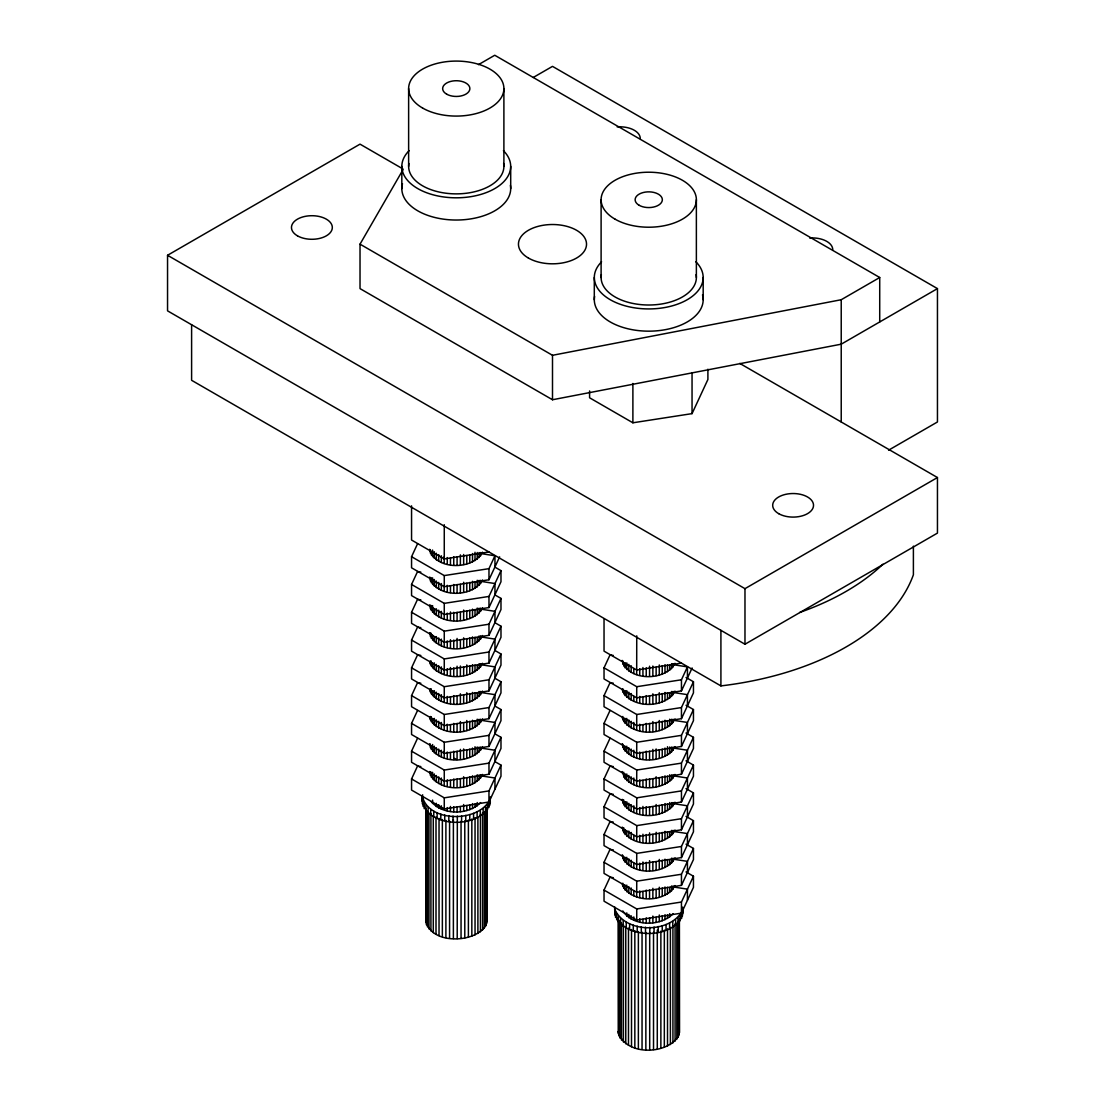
<?xml version="1.0" encoding="UTF-8"?>
<svg xmlns="http://www.w3.org/2000/svg" width="1105" height="1105" viewBox="0 0 1105 1105"><rect width="100%" height="100%" fill="white"/><g stroke="black" fill="none" stroke-linecap="round" stroke-linejoin="round"><path stroke-width="1.5" d="M401.819 188.596L401.819 166.372M408.629 166.372L408.629 88.593M425.991 918.172C426.779 944.568 474.404 944.361 485.799 925.52L485.799 810.531M503.894 166.372L503.894 88.593M510.703 188.596L510.703 166.372M594.297 299.731L594.297 277.507M601.106 277.507L601.106 199.715M618.109 1031.517C624.366 1055.51 665.624 1055.441 678.277 1036.642L678.277 921.667M696.371 277.507L696.371 199.715M703.181 299.731L703.181 277.507M841.223 421.972L841.223 299.731L879.718 277.507L879.718 321.956M533.245 77.474L552.5 66.369L937.454 288.612L937.454 421.972L888.6 450.177M490.302 797.106C491.145 831.747 417.814 830.463 422.649 794.785M485.799 925.52L486.918 921.501L486.918 807.755M682.379 916.238L682.779 908.227C683.415 942.427 612.322 941.764 614.725 906.984L614.85 915.023M678.277 1036.642L679.395 1032.623L679.395 920.617M482.498 552.168C473.133 570.456 435.108 570.415 429.721 549.296M482.498 579.945C473.133 598.233 435.108 598.206 429.721 577.072M482.498 607.722C473.133 626.01 435.108 625.983 429.721 604.863M482.498 635.513C473.133 653.801 435.108 653.773 429.721 632.64M482.498 663.29C472.94 681.205 438.202 681.26 429.817 662.351M482.498 691.081C472.94 708.996 438.202 709.037 429.817 690.128M482.498 718.858C472.94 736.773 438.202 736.814 429.817 717.918M482.498 746.635C473.133 764.922 435.108 764.895 429.721 743.776M482.498 774.425C473.133 792.699 435.108 792.672 429.721 771.552M674.989 663.29C665.611 681.578 627.585 681.55 622.212 660.417M674.989 691.067C665.417 708.982 630.679 709.037 622.308 690.128M674.989 718.858C665.417 736.773 630.679 736.814 622.308 717.905M674.989 746.635C665.611 764.922 627.585 764.895 622.212 743.776M674.989 774.425C665.611 792.699 627.585 792.672 622.212 771.552M674.989 802.202C665.611 820.49 627.585 820.463 622.212 799.329M674.989 829.979C665.611 848.267 627.585 848.239 622.212 827.12M674.989 857.77C665.611 876.044 627.585 876.016 622.212 854.897M674.989 885.547C665.417 903.462 630.679 903.517 622.308 884.608M682.379 910.686C670.113 933.642 625.596 933.684 614.85 909.456M499.64 556.837L488.976 579.766L444.265 586.686L411.557 567.804L411.557 556.699L417.538 543.798M495.04 567.197L500.979 570.636L500.979 581.741L488.976 607.557L444.265 614.477L411.557 595.595L411.557 584.476L417.538 571.575L420.825 572.086M495.04 594.987L500.979 598.413L500.979 609.532L488.976 635.334L444.265 642.254L411.557 623.372L411.557 612.267L417.538 599.366L420.825 599.863M495.04 622.764L500.979 626.204L500.979 637.309L488.976 663.111L444.265 670.031L411.557 651.163L411.557 640.044L417.538 627.143L420.825 627.64M495.04 650.541L500.979 653.98L500.979 665.086L488.976 690.901L444.265 697.821L411.557 678.94L411.557 667.821L417.538 654.92L420.825 655.431M495.04 678.332L500.979 681.757L500.979 692.876L488.976 718.678L444.265 725.598L411.557 706.717L411.557 695.611L417.538 682.71L420.825 683.208M495.04 706.109L500.979 709.548L500.979 720.653L488.976 746.455L444.265 753.389L411.557 734.507L411.557 723.388L417.538 710.487M488.976 579.766L488.976 568.661L494.957 555.76L481.849 553.743M495.04 733.9L500.979 737.325L500.979 748.444L488.976 774.246L444.265 781.166L411.557 762.284L411.557 751.179L417.538 738.264M488.976 607.557L488.976 596.438L500.979 570.636M495.04 761.677L500.979 765.102L500.979 776.221L488.976 802.023L444.265 808.943L411.557 790.061L411.557 778.956L417.538 766.055L420.825 766.552M488.976 635.334L488.976 624.215L500.979 598.413M488.976 663.111L488.976 652.005L500.979 626.204M488.976 690.901L488.976 679.782L500.979 653.98M488.976 718.678L488.976 707.559L500.979 681.757M488.976 746.455L488.976 735.35L500.979 709.548M488.976 774.246L488.976 763.127L500.979 737.325M488.935 807.52L488.976 790.918L500.979 765.102M589.587 390.949L589.587 397.786L632.889 422.787L692.048 413.629L707.904 379.485L707.904 369.222M692.117 667.959L681.454 690.901L636.742 697.821L604.034 678.94L604.034 667.821L610.029 654.92L613.303 655.431M686.025 677.476L693.457 681.757L693.457 692.876L681.454 718.678L636.742 725.598L604.034 706.717L604.034 695.611L610.029 682.71L613.303 683.208M686.025 705.252L693.457 709.548L693.457 720.653L681.454 746.455L636.742 753.375L604.034 734.507L604.034 723.388L610.029 710.487M686.025 733.029L693.457 737.325L693.457 748.43L681.454 774.246L636.742 781.166L604.034 762.284L604.034 751.165L610.029 738.264M686.025 760.82L693.457 765.102L693.457 776.221L681.454 802.023L636.742 808.943L604.034 790.061L604.034 778.956L610.029 766.055L613.303 766.552M686.025 788.597L693.457 792.893L693.457 803.998L681.454 829.8L636.742 836.734L604.034 817.852L604.034 806.733L610.029 793.832L613.303 794.329M686.025 816.374L693.457 820.67L693.457 831.789L681.454 857.591L636.742 864.511L604.034 845.629L604.034 834.524L610.029 821.609L613.303 822.12M681.454 690.901L681.454 679.782L687.434 666.881L674.326 664.865M686.025 844.165L693.457 848.447L693.457 859.566L681.454 885.367L636.742 892.288L604.034 873.406L604.034 862.301L610.029 849.4L613.303 849.897M681.454 718.678L681.454 707.559L693.457 681.757M686.025 871.942L693.457 876.237L693.457 887.343L681.454 913.144L636.742 920.078L604.034 901.197L604.034 890.077L610.029 877.177L613.303 877.688M681.454 746.455L681.454 735.35L693.457 709.548M681.454 774.246L681.454 763.127L693.457 737.325M681.454 802.023L681.454 790.904L693.457 765.102M681.454 829.8L681.454 818.695L693.457 792.893M681.454 857.591L681.454 846.471L693.457 820.67M681.454 885.367L681.454 874.262L693.457 848.447M681.412 918.642L681.454 902.039L693.457 876.237M937.454 288.612L841.223 344.18L552.5 399.748L360.023 288.612L360.023 244.164L402.98 169.756M422.234 801.415L422.234 795.862C428.077 822.949 478.838 822.645 489.902 799.564L489.902 805.117M480.606 802.575C468.119 815.297 443.05 815.352 431.268 801.664M673.083 913.697C660.403 926.681 633.096 926.888 622.819 910.948M478.465 64.656L494.75 55.25L879.718 277.507M739.756 363.393L937.454 477.54L937.454 533.093L744.977 644.229L167.546 310.85L167.546 255.283L360.023 144.147L402.952 168.941M167.546 255.283L744.977 588.661L937.454 477.54M360.023 244.164L552.5 355.299L841.223 299.731M411.557 505.841L411.557 540.027L444.265 558.909L488.976 551.989M411.557 556.699L444.265 575.581L488.976 568.661M411.557 584.476L444.265 603.358L488.976 596.438M411.557 612.267L444.265 631.148L488.976 624.215M411.557 640.044L444.265 658.925L488.976 652.005M411.557 667.821L444.265 686.702L488.976 679.782M681.454 663.111L636.742 670.031L604.034 651.149L604.034 618.676M411.557 695.611L444.265 714.493L488.976 707.559M604.034 667.821L636.742 686.702L681.454 679.782M411.557 723.388L444.265 742.27L488.976 735.35M604.034 695.611L636.742 714.493L681.454 707.559M411.557 751.179L444.265 770.047L488.976 763.127M604.034 723.388L636.742 742.27L681.454 735.35M411.557 778.956L444.265 797.838L488.976 790.918M604.034 751.165L636.742 770.047L681.454 763.127M604.034 778.956L636.742 797.838L681.454 790.904M604.034 806.733L636.742 825.615L681.454 818.695M604.034 834.524L636.742 853.392L681.454 846.471M604.034 862.301L636.742 881.182L681.454 874.262M604.034 890.077L636.742 908.959L681.454 902.039M481.849 581.52L494.957 583.537L494.957 594.642M481.849 609.311L494.957 611.314L494.957 622.433M481.849 637.088L494.957 639.104L494.957 650.21M674.326 692.655L687.434 694.658L687.434 705.777M481.849 664.865L494.957 666.881L494.957 678M674.326 720.432L687.434 722.449L687.434 733.554M481.849 692.655L494.957 694.658L494.957 705.777M674.326 748.209L687.434 750.226L687.434 761.345M481.849 720.432L494.957 722.449L494.957 733.554M674.326 776L687.434 778.003L687.434 789.122M481.849 748.223L494.957 750.226L494.957 761.345M674.326 803.777L687.434 805.794L687.434 816.899M481.849 776L494.957 778.003L494.957 789.122M674.326 831.568L687.434 833.571L687.434 844.69M674.326 859.345L687.434 861.348L687.434 872.467M674.326 887.122L687.434 889.138L687.434 900.244M454.348 758.403L457.083 759.563L457.083 751.234M913.393 546.146L913.393 574.766A247.258 142.752 0 0 1 720.916 685.901L191.607 380.3L191.607 324.732M679.395 1032.623L679.257 920.12M486.918 921.501L486.78 808.998M682.779 913.78L682.641 907.136M490.302 802.658L490.164 797.396M744.977 588.661L744.977 644.229M720.916 630.333L720.916 685.901M692.048 372.606L692.048 413.629M687.434 666.881L687.434 677.987M681.564 912.689L681.564 918.241M679.976 915.41L679.976 920.962M679.023 919.374L679.023 1034.833M678.125 921.542L678.125 1037.001M678 917.606L678 923.158M676.826 923.614L676.826 1039.087M675.625 919.65L675.625 925.203M675.086 923.891L675.086 1041.076M673.083 663.663L673.083 666.992M673.083 691.44L673.083 694.769M673.083 719.217L673.083 722.56M673.083 747.008L673.083 750.336M673.083 774.785L673.083 778.113M673.083 802.562L673.083 805.904M673.083 830.352L673.083 833.681M673.083 858.129L673.083 861.472M673.083 885.92L673.083 889.249M672.931 925.728L672.931 1042.913M672.793 921.487L672.793 927.04M671.578 663.704L671.578 668.705M671.578 691.481L671.578 696.482M671.578 719.272L671.578 724.272M671.578 747.049L671.578 752.049M671.578 774.826L671.578 779.826M671.578 802.617L671.578 807.617M671.578 830.394L671.578 835.394M671.578 858.171L671.578 863.171M671.578 885.961L671.578 890.962M670.39 927.371L670.39 1044.557M669.713 665.293L669.713 670.293M669.713 693.07L669.713 698.07M669.713 719.189L669.713 725.861M669.713 746.966L669.713 753.638M669.713 774.757L669.713 781.415M669.713 802.534L669.713 809.205M669.713 831.982L669.713 836.982M669.713 859.759L669.713 864.759M669.713 887.55L669.713 892.55M669.713 913.669L669.713 916.998M669.589 923.131L669.589 928.683M667.503 665.058L667.503 671.73M667.503 692.835L667.503 699.506M667.503 720.626L667.503 727.283M667.503 746.731L667.503 755.074M667.503 776.18L667.503 782.851M667.503 803.97L667.503 810.642M667.503 831.747L667.503 838.419M667.503 859.538L667.503 866.196M667.503 887.315L667.503 893.986M667.503 915.092L667.503 918.435M667.517 928.849L667.517 1046.034M666.053 924.512L666.053 930.065M664.989 664.685L664.989 673.014M664.989 692.462L664.989 700.791M664.989 720.239L664.989 728.582M664.989 748.03L664.989 756.359M664.989 775.807L664.989 784.136M664.989 803.584L664.989 811.926M664.989 831.374L664.989 839.703M664.989 859.151L664.989 867.494M664.989 886.942L664.989 895.271M664.989 914.719L664.989 919.719M664.326 930.092L664.326 1047.278M662.24 665.763L662.24 674.091M662.24 693.539L662.24 701.868M662.24 721.316L662.24 729.659M662.24 749.107L662.24 757.436M662.24 776.884L662.24 785.227M662.24 804.661L662.24 813.004M662.24 832.452L662.24 840.781M662.24 860.229L662.24 868.571M662.24 888.019L662.24 896.348M662.24 915.796L662.24 920.797M662.24 925.645L662.24 931.197M660.873 931.114L660.873 1048.3M659.284 664.961L659.284 674.962M659.284 692.738L659.284 702.739M659.284 720.515L659.284 730.529M659.284 749.964L659.284 758.306M659.284 777.754L659.284 786.083M659.284 805.531L659.284 813.874M659.284 833.322L659.284 841.651M659.284 859.428L659.284 869.428M659.284 887.218L659.284 897.219M659.284 914.995L659.284 921.667M658.221 926.473L658.221 932.026M657.282 930.134L657.282 1049.046M656.135 667.282L656.135 675.611M656.135 695.059L656.135 703.402M656.135 722.85L656.135 731.179M656.135 748.955L656.135 758.955M656.135 776.746L656.135 786.746M656.135 804.523L656.135 814.523M656.135 832.3L656.135 842.3M656.135 861.748L656.135 870.091M656.135 889.539L656.135 897.868M656.135 917.316L656.135 922.316M654.063 927.012L654.063 932.565M653.525 932.358L653.525 1049.543M652.862 666.039L652.862 676.039M652.862 693.816L652.862 703.816M652.862 721.593L652.862 731.607M652.862 749.383L652.862 759.384M652.862 778.832L652.862 787.161M652.862 806.609L652.862 814.951M652.862 834.399L652.862 842.728M652.862 862.176L652.862 870.505M652.862 888.296L652.862 898.296M652.862 916.073L652.862 922.744M649.809 927.247L649.809 932.8M649.699 932.565L649.699 1049.75M649.56 666.218L649.56 676.219M649.56 695.667L649.56 703.996M649.56 723.444L649.56 731.772M649.56 751.22L649.56 759.563M649.56 779.011L649.56 787.34M649.56 806.788L649.56 815.131M649.56 832.908L649.56 842.908M649.56 860.685L649.56 870.685M649.56 890.133L649.56 898.476M649.56 917.923L649.56 922.924M646.232 667.821L646.232 676.163M646.232 695.611L646.232 703.94M646.232 723.388L646.232 731.717M646.232 751.165L646.232 759.508M646.232 778.956L646.232 787.285M646.232 806.733L646.232 815.076M646.232 834.524L646.232 842.853M646.232 862.301L646.232 870.63M646.232 890.077L646.232 898.42M646.232 917.868L646.232 922.868M645.859 932.482L645.859 1049.667M645.513 927.164L645.513 932.717M642.93 667.53L642.93 675.859M642.93 696.979L642.93 703.636M642.93 724.756L642.93 731.427M642.93 752.533L642.93 759.204M642.93 780.323L642.93 786.981M642.93 806.429L642.93 814.772M642.93 834.22L642.93 842.549M642.93 861.997L642.93 870.339M642.93 891.445L642.93 898.116M642.93 919.236L642.93 922.564M642.046 932.137L642.046 1049.322M641.301 926.777L641.301 932.33M639.74 668.663L639.74 675.321M639.74 696.44L639.74 703.112M639.74 724.217L639.74 730.888M639.74 752.008L639.74 758.665M639.74 779.785L639.74 786.456M639.74 807.562L639.74 814.233M639.74 835.352L639.74 842.024M639.74 863.129L639.74 869.801M639.74 890.92L639.74 897.578M639.74 918.697L639.74 922.026M638.372 931.515L638.372 1048.7M637.198 926.101L637.198 931.653M636.742 635.845L636.687 674.561M636.742 686.702L636.687 702.338M636.742 714.493L636.687 730.129M636.742 742.27L636.687 757.906M636.742 770.047L636.687 785.683M636.742 797.838L636.687 813.473M636.742 825.615L636.687 841.25M636.742 853.392L636.687 869.027M636.742 881.182L636.687 896.818M636.742 908.959L636.742 920.078M634.836 930.631L634.836 1047.816M633.814 668.566L633.814 673.567M633.814 696.357L633.814 701.357M633.814 722.463L633.814 729.134M633.814 750.254L633.814 756.911M633.814 778.03L633.814 784.702M633.814 805.807L633.814 812.479M633.814 835.256L633.814 840.256M633.814 863.046L633.814 868.047M633.814 890.823L633.814 895.823M633.814 916.943L633.814 920.272M633.289 925.106L633.289 930.659M632.889 383.463L632.889 422.787M631.508 929.512L631.508 1046.697M631.176 665.735L631.176 672.406M631.176 693.512L631.176 700.183M631.176 721.303L631.176 727.96M631.176 749.08L631.176 755.751M631.176 776.87L631.176 783.528M631.176 804.647L631.176 811.319M631.176 832.424L631.176 839.096M631.176 860.215L631.176 866.873M631.176 887.992L631.176 894.663M631.176 915.769L631.176 919.111M629.615 923.849L629.615 929.416M628.814 664.367L628.814 671.039M628.814 692.144L628.814 698.816M628.814 719.935L628.814 726.607M628.814 747.712L628.814 754.384M628.814 775.503L628.814 782.16M628.814 803.28L628.814 809.951M628.814 831.057L628.814 837.728M628.814 858.847L628.814 865.505M628.814 886.624L628.814 893.296M628.814 914.401L628.814 917.744M628.483 928.145L628.483 1045.33M626.784 662.848L626.784 669.52M626.784 690.625L626.784 697.296M626.784 718.416L626.784 725.073M626.784 746.193L626.784 752.864M626.784 773.97L626.784 780.641M626.784 801.76L626.784 808.418M626.784 831.209L626.784 836.209M626.784 857.314L626.784 863.986M626.784 885.105L626.784 891.776M626.784 912.882L626.784 916.225M626.231 922.344L626.231 927.896M625.762 926.57L625.762 1043.755M625.071 662.862L625.071 667.862M625.071 690.639L625.071 695.639M625.071 718.416L625.071 723.416M625.071 746.207L625.071 751.207M625.071 773.983L625.071 778.984M625.071 801.774L625.071 806.774M625.071 829.551L625.071 834.551M625.071 857.328L625.071 862.328M625.071 885.119L625.071 890.119M623.745 662.751L623.745 666.094M623.745 690.542L623.745 693.871M623.745 718.319L623.745 721.662M623.745 746.11L623.745 749.439M623.745 772.215L623.745 777.216M623.745 800.006L623.745 805.006M623.745 827.783L623.745 832.783M623.745 857.231L623.745 860.56M623.745 885.008L623.745 888.351M623.4 924.83L623.4 1042.015M623.206 920.603L623.206 926.156M622.819 660.914L622.819 664.243M622.819 688.691L622.819 692.034M622.819 716.482L622.819 719.811M622.819 744.259L622.819 747.588M622.819 799.827L622.819 803.155M622.819 827.604L622.819 830.932M622.819 855.38L622.819 858.723M622.819 883.171L622.819 886.5M621.452 922.91L621.452 1040.095M620.596 918.642L620.596 924.194M619.919 922.592L619.919 1038.051M618.855 920.465L618.855 1035.924M618.413 916.515L618.413 922.081M618.109 919.498L618.248 1033.727M616.701 914.263L616.701 919.816M615.526 911.901L615.526 917.454M552.5 355.299L552.5 399.748M494.957 555.76L494.957 566.865M487.485 804.274L487.485 809.841M486.545 809.979L486.545 923.711M485.523 806.484L485.648 925.88M484.349 812.493L484.349 927.951M483.134 808.529L483.134 814.081M482.595 812.755L482.595 929.94M480.606 552.528L480.606 555.87M480.606 580.318L480.606 583.647M480.606 608.095L480.606 611.424M480.606 635.872L480.606 639.215M480.606 663.663L480.606 666.992M480.606 691.44L480.606 694.769M480.606 719.217L480.606 722.56M480.606 747.008L480.606 750.336M480.606 774.785L480.606 778.127M480.44 814.606L480.44 931.791M480.316 810.366L480.316 815.918M479.1 552.569L479.1 557.569M479.1 580.36L479.1 585.36M479.1 608.137L479.1 613.137M479.1 635.928L479.1 640.928M479.1 663.704L479.1 668.705M479.1 691.481L479.1 696.482M479.1 719.272L479.1 724.272M479.1 747.049L479.1 752.049M479.1 774.826L479.1 779.826M477.899 817.976L477.899 933.435M477.236 552.5L477.236 559.171M477.236 580.277L477.236 586.948M477.236 608.068L477.236 614.725M477.236 637.516L477.236 642.516M477.236 665.293L477.236 670.293M477.236 693.07L477.236 698.07M477.236 719.189L477.236 725.861M477.236 746.966L477.236 753.638M477.236 774.757L477.236 781.415M477.236 802.534L477.236 805.863M477.111 812.009L477.111 817.562M475.012 552.265L475.012 560.594M475.012 581.713L475.012 588.385M475.012 609.49L475.012 616.162M475.012 637.281L475.012 643.939M475.012 665.058L475.012 671.73M475.012 692.835L475.012 699.506M475.012 720.626L475.012 727.297M475.012 746.731L475.012 755.074M475.012 776.193L475.012 782.851M475.012 803.97L475.012 807.299M475.04 817.728L475.04 934.913M473.575 813.377L473.575 818.943M472.512 553.55L472.512 561.893M472.512 581.341L472.512 589.669M472.512 609.117L472.512 617.446M472.512 636.894L472.512 645.237M472.512 664.685L472.512 673.014M472.512 692.462L472.512 700.791M472.512 720.239L472.512 728.582M472.512 748.03L472.512 756.359M472.512 775.807L472.512 784.149M472.512 803.597L472.512 808.598M471.835 818.971L471.835 936.156M469.763 554.627L469.763 562.97M469.763 582.418L469.763 590.747M469.763 610.195L469.763 618.524M469.763 637.972L469.763 646.315M469.763 665.763L469.763 674.091M469.763 693.539L469.763 701.882M469.763 721.316L469.763 729.659M469.763 749.107L469.763 757.436M469.763 776.884L469.763 785.227M469.763 804.675L469.763 809.675M469.763 814.509L469.763 820.076M468.396 819.979L468.396 937.164M466.793 555.497L466.793 563.826M466.793 583.274L466.793 591.617M466.793 611.065L466.793 619.394M466.793 638.842L466.793 647.185M466.793 664.961L466.793 674.962M466.793 692.738L466.793 702.739M466.793 720.529L466.793 730.529M466.793 749.977L466.793 758.306M466.793 777.754L466.793 786.083M466.793 805.531L466.793 810.531M465.744 815.352L465.744 820.905M464.791 820.725L464.791 937.91M463.658 554.489L463.658 564.489M463.658 582.266L463.658 592.266M463.658 610.057L463.658 620.057M463.658 637.834L463.658 647.834M463.658 667.282L463.658 675.611M463.658 695.059L463.658 703.402M463.658 722.85L463.658 731.179M463.658 748.955L463.658 758.955M463.658 776.746L463.658 786.746M463.658 804.523L463.658 811.194M461.586 815.877L461.586 821.443M461.047 821.222L461.047 938.407M460.384 554.903L460.384 564.904M460.384 584.352L460.384 592.694M460.384 612.142L460.384 620.471M460.384 639.919L460.384 648.262M460.384 666.039L460.384 676.039M460.384 693.816L460.384 703.816M460.384 721.606L460.384 731.607M460.384 749.383L460.384 759.384M460.384 778.832L460.384 787.161M460.384 806.609L460.384 811.609M457.332 816.112L457.208 938.628M457.083 556.754L457.083 565.083M457.083 584.531L457.083 592.874M457.083 612.322L457.083 620.651M457.083 638.428L457.083 648.428M457.083 666.218L457.083 676.219M457.083 695.667L457.083 703.996M457.083 723.444L457.083 731.786M457.083 779.011L457.083 787.34M457.083 806.788L457.083 811.788M453.754 556.699L453.754 565.028M453.754 584.476L453.754 592.819M453.754 612.267L453.754 620.596M453.754 640.044L453.754 648.373M453.754 667.821L453.754 676.163M453.754 695.611L453.754 703.94M453.754 723.388L453.754 731.731M453.754 751.179L453.754 759.508M453.754 778.956L453.754 787.285M453.754 806.733L453.754 811.733M453.382 819.634L453.382 938.546M453.036 816.043L453.036 821.595M450.453 558.066L450.453 564.738M450.453 585.843L450.453 592.515M450.453 611.963L450.453 620.292M450.453 639.74L450.453 648.082M450.453 667.53L450.453 675.859M450.453 696.979L450.453 703.636M450.453 724.756L450.453 731.427M450.453 752.533L450.453 759.204M450.453 780.323L450.453 786.995M450.453 806.443L450.453 811.443M449.569 821.001L449.569 938.186M448.823 815.642L448.823 821.208M447.263 557.528L447.263 564.199M447.263 585.318L447.263 591.976M447.263 613.095L447.263 619.767M447.263 640.872L447.263 647.544M447.263 668.663L447.263 675.321M447.263 696.44L447.263 703.112M447.263 724.217L447.263 730.888M447.263 752.008L447.263 758.679M447.263 779.785L447.263 786.456M447.263 807.575L447.263 810.904M445.895 820.393L445.895 937.579M444.721 814.965L444.721 820.532M444.265 524.709L444.265 558.909M444.265 575.581L444.265 586.686M444.265 603.358L444.265 614.477M444.265 631.148L444.265 642.254M444.265 658.925L444.265 670.031M444.265 686.702L444.265 697.821M444.265 714.493L444.265 725.598M444.265 742.27L444.265 753.389M444.265 770.047L444.265 781.166M444.265 797.838L444.265 808.943M444.196 556.768L444.196 563.426M444.196 586.216L444.196 591.216M444.196 613.993L444.196 618.993M444.196 641.784L444.196 646.784M444.196 669.561L444.196 674.561M444.196 697.338L444.196 702.338M444.196 725.129L444.196 730.129M444.196 751.234L444.196 757.906M444.196 780.683L444.196 785.683M442.359 819.509L442.359 936.695M441.337 555.774L441.337 562.445M441.337 583.551L441.337 590.222M441.337 611.341L441.337 618.013M441.337 639.118L441.337 645.79M441.337 666.909L441.337 673.567M441.337 694.686L441.337 701.357M441.337 722.463L441.337 729.134M441.337 750.254L441.337 756.911M441.337 778.03L441.337 784.702M441.337 805.807L441.337 809.15M440.812 813.984L440.812 819.537M439.03 818.377L439.03 935.562M438.699 554.613L438.699 561.271M438.699 582.39L438.699 589.062M438.699 610.167L438.699 616.839M438.699 637.958L438.699 644.616M438.699 665.735L438.699 672.406M438.699 693.526L438.699 700.183M438.699 721.303L438.699 727.974M438.699 749.08L438.699 755.751M438.699 776.87L438.699 783.528M438.699 804.647L438.699 807.976M437.138 812.728L437.138 818.28M436.323 553.246L436.323 559.904M436.323 581.023L436.323 587.694M436.323 608.8L436.323 615.471M436.323 636.591L436.323 643.262M436.323 664.367L436.323 671.039M436.323 692.158L436.323 698.816M436.323 719.935L436.323 726.607M436.323 747.712L436.323 754.384M436.323 775.503L436.323 782.16M436.323 803.28L436.323 806.609M436.005 817.023L436.005 934.195M434.306 551.713L434.306 558.384M434.306 579.503L434.306 586.175M434.306 608.952L434.306 613.952M434.306 636.729L434.306 641.729M434.306 662.848L434.306 669.52M434.306 690.625L434.306 697.296M434.306 718.416L434.306 725.073M434.306 746.193L434.306 752.864M434.306 773.97L434.306 780.641M433.754 811.208L433.754 816.775M433.284 815.449L433.284 932.634M432.594 550.069L432.594 556.727M432.594 577.846L432.594 584.517M432.594 605.623L432.594 612.294M432.594 635.071L432.594 640.071M432.594 662.862L432.594 667.862M432.594 690.639L432.594 695.639M432.594 718.43L432.594 723.43M432.594 744.535L432.594 751.207M432.594 772.326L432.594 778.984M432.594 800.103L432.594 803.432M431.268 551.63L431.268 554.959M431.268 577.749L431.268 582.749M431.268 605.526L431.268 610.526M431.268 633.303L431.268 638.317M431.268 661.094L431.268 666.094M431.268 688.871L431.268 693.871M431.268 716.662L431.268 721.662M431.268 746.11L431.268 749.439M431.268 772.215L431.268 777.216M430.922 813.708L430.922 930.893M430.729 809.468L430.729 815.02M430.342 549.779L430.342 553.122M430.342 577.57L430.342 580.899M430.342 605.347L430.342 608.689M430.342 633.137L430.342 636.466M430.342 660.914L430.342 664.243M430.342 688.691L430.342 692.034M430.342 716.482L430.342 719.811M430.342 744.259L430.342 747.588M430.342 772.036L430.342 775.379M428.975 813.501L428.975 928.96M428.105 807.52L428.105 813.073M427.442 811.457L427.442 926.915M426.378 811.056L426.378 924.802M425.936 805.393L425.936 810.946M425.757 808.86L425.757 922.592M424.223 803.142L424.223 808.694M423.049 800.766L423.049 806.319M422.372 798.335L422.372 803.888M503.631 163.512A47.639 27.501 0 0 1 456.255 193.872A47.639 27.501 0 0 1 408.891 163.512M510.399 185.322A54.435 31.437 0 0 1 454.832 220.019A54.435 31.437 0 0 1 402.496 183.679M503.41 150.667A54.435 31.437 0 0 1 456.255 197.809A54.435 31.437 0 0 1 409.112 150.667M696.109 274.634A47.639 27.501 0 0 1 648.746 305.008A47.639 27.501 0 0 1 601.369 274.634M702.504 294.814A54.435 31.437 0 0 1 650.168 331.155A54.435 31.437 0 0 1 594.601 296.444M695.888 261.788A54.435 31.437 0 0 1 648.746 308.93A54.435 31.437 0 0 1 601.59 261.788M882.95 564.199A247.258 142.752 0 0 1 799.647 612.474M809.675 238.031A20.415 11.782 0 0 1 832.756 249.716M617.198 126.909A20.415 11.782 0 0 1 640.278 138.595M528.439 258.059A34.02 19.641 0 0 0 585.36 249.247A34.02 19.641 0 0 0 543.688 225.185A34.02 19.641 0 0 0 528.439 258.059M422.58 108.028A47.639 27.501 0 0 0 502.278 95.707A47.639 27.501 0 0 0 443.934 62.018A47.639 27.501 0 0 0 422.58 108.028M446.641 94.146A13.605 7.859 0 0 0 469.404 90.624A13.605 7.859 0 0 0 452.732 80.997A13.605 7.859 0 0 0 446.641 94.146M615.057 219.163A47.639 27.501 0 0 0 694.755 206.828A47.639 27.501 0 0 0 636.411 173.154A47.639 27.501 0 0 0 615.057 219.163M639.118 205.268A13.605 7.859 0 0 0 661.881 201.745A13.605 7.859 0 0 0 645.223 192.118A13.605 7.859 0 0 0 639.118 205.268M297.466 235.835A20.415 11.782 0 0 0 331.624 230.544A20.415 11.782 0 0 0 306.624 216.11A20.415 11.782 0 0 0 297.466 235.835M778.666 513.645A20.415 11.782 0 0 0 812.824 508.369A20.415 11.782 0 0 0 787.81 493.935A20.415 11.782 0 0 0 778.666 513.645"/></g></svg>
